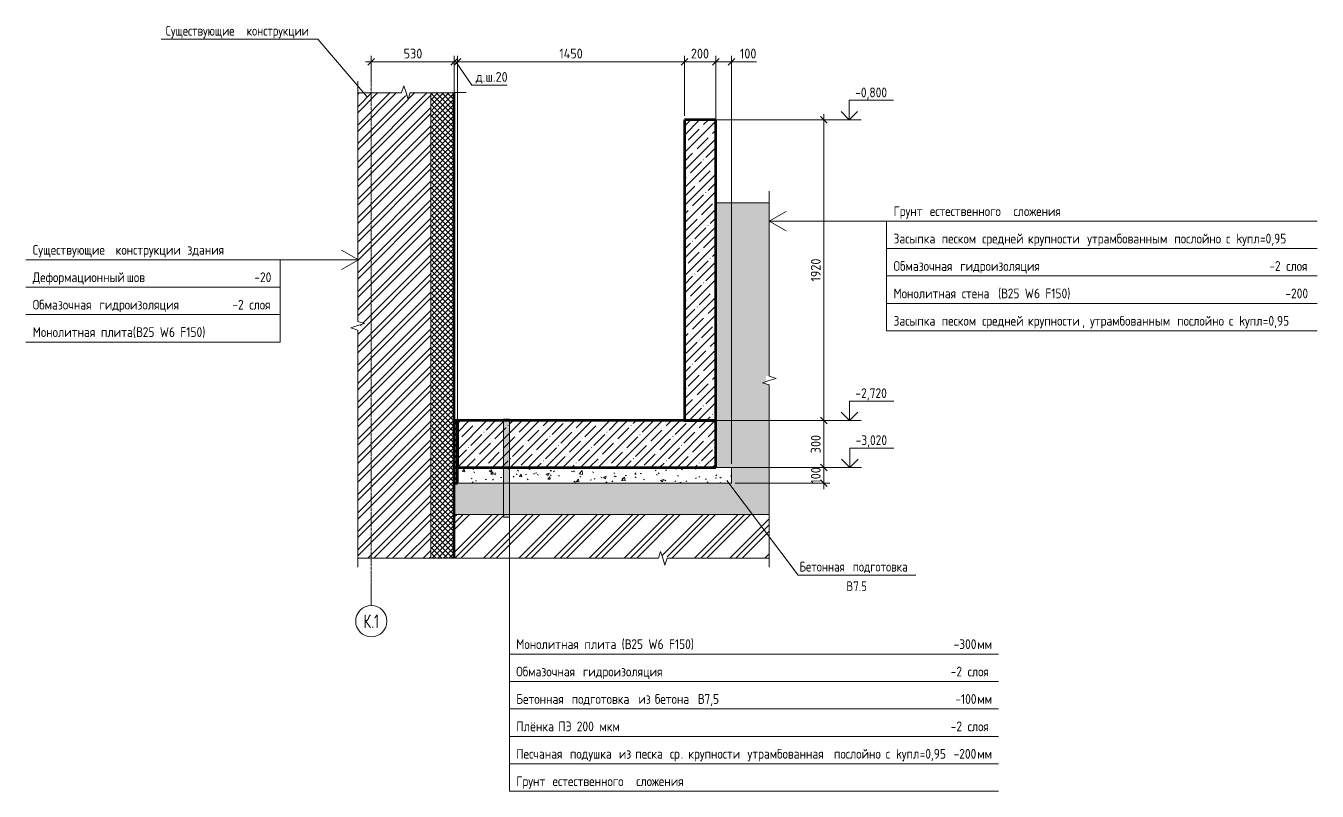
# Model space of a CAD drawing. Header units: millimetres. Extents: x 38448 to 77164, y -34879 to -200.
# Drawn here: x 68915 to 77164, y -5086 to -200 of the extents above; entities that cross this region are included whole.
import ezdxf

# ---------------------------------------------------------------- set-up
doc = ezdxf.new("R2010")
doc.units = ezdxf.units.MM
doc.linetypes.add('02 Штрихпунктирная _20 мм_', pattern=[25, 20, -2.5, 0, -2.5])
for name, color, linetype, lineweight in [('AA_Dim', 7, 'Continuous', 9), ('AA_Dim-25', 7, 'Continuous', 9), ('AA_Linii', 7, 'Continuous', 9), ('AA_Oformlenie', 7, 'Continuous', 9), ('AA_Vinoska', 7, 'Continuous', 9), ('AA_Visotnaya otmetka', 7, 'Continuous', 9), ('AF_Perekritie', 7, 'Continuous', 60), ('AF_Pokritie', 7, 'Continuous', 9), ('AF_Stena', 7, 'Continuous', 60), ('AF_Stena_Гидроизоляция', 253, 'Continuous', 20), ('AF_Stena_Опалубка', 253, 'Continuous', 20), ('KR_Fundament', 7, 'Continuous', 20), ('Оси', 7, 'Continuous', 9)]:
    doc.layers.add(name, color=color, linetype=linetype, lineweight=lineweight)
doc.styles.add('GOST Common', font='GOST_Common.ttf', dxfattribs={"width": 0.85, "height": 62.5})
doc.styles.add('ISOCPEUR', font='isocpeur.TTF', dxfattribs={"width": 0.85, "height": 62.5})
doc.styles.add('ISOCPEUR_1', font='isocpeur.TTF', dxfattribs={"width": 0.9, "height": 62.5})
doc.styles.add('ISOCPEUR_3', font='isocpeur.TTF', dxfattribs={"width": 0.7, "height": 87.5})
doc.dimstyles.new('00_Точн_3_знака__прозр_', dxfattribs={"dimscale": 304.8, "dimtxt": 62.672186, "dimasz": 0.139436, "dimexe": 0.123031, "dimexo": 0.082021, "dimgap": 0.008202, "dimtad": 1, "dimdec": 3, "dimrnd": 0.001, "dimdsep": 46, "dimtxsty": 'ISOCPEUR_1', "dimblk1": 'OBLIQUE', "dimblk2": 'OBLIQUE', "dimsah": 1, "dimcen": 0.09, "dimdle": 0.123031, "dimazin": 0, "dimtfac": 1, "dimtdec": 4, "dimtix": 1, "dimtmove": 0, "dimatfit": 3, "dimfxl": 1, "dimtvp": 1, "dimtolj": 1, "dimtzin": 0, "dimlwd": 18, "dimlwe": 18, "dimarcsym": 2})
doc.dimstyles.new('00_Точн_3_знака__прозр__1', dxfattribs={"dimscale": 304.8, "dimtxt": 62.672186, "dimasz": 0.139436, "dimexe": 0.123031, "dimexo": 0.082021, "dimgap": 0.008202, "dimtad": 1, "dimdec": 3, "dimrnd": 0.001, "dimdsep": 46, "dimtxsty": 'ISOCPEUR_1', "dimblk1": 'OBLIQUE', "dimblk2": 'OBLIQUE', "dimsah": 1, "dimcen": 0.09, "dimdle": 0.123031, "dimazin": 0, "dimtfac": 1, "dimtdec": 4, "dimtix": 1, "dimtmove": 1, "dimatfit": 3, "dimfxl": 1, "dimtvp": 1, "dimtolj": 1, "dimtzin": 0, "dimlwd": 18, "dimlwe": 18, "dimarcsym": 2})
pattern_1 = [(45, (72584.966, -1995), (-56.1266, 56.1266), []), (45, (72641.09, -1995), (-56.1266, 56.1266), [99.219, -19.844, 0.8382, -19.006])]
pattern_2 = [(45, (72584.966, -1995), (-17.67767, 17.67767), []), (135, (72584.966, -1995), (-17.67767, -17.67767), [])]

# ---------------------------------------------------------------- blocks, each defined once
blk = doc.blocks.new('011_ЛинияОбрыва _ЭлУзла_Линия_ - Тип 1-3815170-Разрез 2 Опл')
at = {"layer": 'AA_Oformlenie'}
for p, q in [((30978.2, -3598.8), (32899.2, -3598.8)), ((32954.9, -3598.8), (33606.7, -3598.8))]:
    blk.add_line(p, q, dxfattribs=at)
blk = doc.blocks.new('011_ЛинияОбрыва _ЭлУзла_Линия_ - Тип 1-3815128-Разрез 2 Опл')
at = {"layer": 'AA_Oformlenie'}
for p, q in [((31258.4, -626.3), (30978.2, -626.3)), ((31595, -626.3), (31314.1, -626.3))]:
    blk.add_line(p, q, dxfattribs=at)
blk = doc.blocks.new('011_ЛинияОбрыва _ЭлУзла_Линия_ - Тип 1-3803591-Разрез 2 Опл')
at = {"layer": 'AA_Oformlenie'}
for p, q in [((30978.2, -627.5), (30978.2, -2086.2)), ((30978.2, -2141.9), (30978.2, -3600))]:
    blk.add_line(p, q, dxfattribs=at)
blk = doc.blocks.new('011_ЛинияОбрыва _ЭлУзла_Линия_ - Тип 1-3814871-Разрез 2 Опл')
at = {"layer": 'AA_Oformlenie'}
for p, q in [((33606.7, -2436.2), (33606.7, -1330)), ((33606.7, -3598.8), (33606.7, -2491.9))]:
    blk.add_line(p, q, dxfattribs=at)
blk = doc.blocks.new('010_Текст с выноской - Текст 2 строки-3803197-Разрез 2 Опл')
at = {"layer": 'AA_Vinoska'}
blk.add_line((34542.4, -3705.9), (33792.4, -3705.9), dxfattribs=at)
blk = doc.blocks.new('DIMBLOCK43-Разрез 2 Опл')
at = {"layer": 'AA_Dim-25', "lineweight": 18}
for p, q in [((73322, -2695), (73322, -392)), ((73422, -2995), (73422, -392)), ((73459.5, -429.5), (73322, -429.5)), ((73322, -429.5), (73322, -2695)), ((73451.5, -429.5), (73372, -429.5)), ((73422, -429.5), (73422, -2995)), ((73581.7, -429.5), (73451.5, -429.5))]:
    blk.add_line(p, q, dxfattribs=at)
at = {"layer": 'AA_Dim-25', "lineweight": 30}
for p, q in [((73322, -429.5), (73343.2, -408.2)), ((73422, -429.5), (73443.2, -408.2)), ((73322, -429.5), (73300.7, -450.7)), ((73422, -429.5), (73400.7, -450.7))]:
    blk.add_line(p, q, dxfattribs=at)
at = {"layer": 'AA_Dim-25', "color": 0, "lineweight": 18, "insert": (73476.5, -345.5), "char_height": 62.5, "width": 126.29, "attachment_point": 1, "line_spacing_factor": 1.135194, "style": 'ISOCPEUR_1'}
blk.add_mtext('100', dxfattribs=at)
blk = doc.blocks.new('_Oblique')
at = {"color": 0, "linetype": 'ByBlock', "lineweight": -2}
blk.add_line((-0.5, -0.5), (0.5, 0.5), dxfattribs=at)
blk = doc.blocks.new('DIMBLOCK44-Разрез 2 Опл')
at = {"layer": 'AA_Dim-25', "lineweight": 18}
for p, q in [((73122, -775), (73122, -392)), ((73322, -2695), (73322, -392)), ((73322, -429.5), (73122, -429.5)), ((73122, -429.5), (73122, -775)), ((73322, -429.5), (73322, -2695))]:
    blk.add_line(p, q, dxfattribs=at)
at = {"layer": 'AA_Dim-25', "lineweight": 30}
for p, q in [((73122, -429.5), (73143.2, -408.2)), ((73322, -429.5), (73343.2, -408.2)), ((73122, -429.5), (73100.7, -450.7)), ((73322, -429.5), (73300.7, -450.7))]:
    blk.add_line(p, q, dxfattribs=at)
at = {"layer": 'AA_Dim-25', "color": 0, "lineweight": 18, "insert": (73163.4, -345.5), "char_height": 62.5, "width": 140.48, "attachment_point": 1, "line_spacing_factor": 1.135194, "style": 'ISOCPEUR_1'}
blk.add_mtext('200', dxfattribs=at)
blk = doc.blocks.new('DIMBLOCK45-Разрез 2 Опл')
at = {"layer": 'AA_Dim-25', "lineweight": 18}
for p, q in [((71672, -2995), (71672, -392)), ((73122, -775), (73122, -392)), ((73122, -429.5), (71672, -429.5)), ((71672, -429.5), (71672, -2995)), ((73122, -429.5), (73122, -775))]:
    blk.add_line(p, q, dxfattribs=at)
at = {"layer": 'AA_Dim-25', "lineweight": 30}
for p, q in [((71672, -429.5), (71693.2, -408.2)), ((73122, -429.5), (73143.2, -408.2)), ((71672, -429.5), (71650.7, -450.7)), ((73122, -429.5), (73100.7, -450.7))]:
    blk.add_line(p, q, dxfattribs=at)
at = {"layer": 'AA_Dim-25', "color": 0, "lineweight": 18, "insert": (72322.5, -345.5), "char_height": 62.5, "width": 178.793, "attachment_point": 1, "line_spacing_factor": 1.135194, "style": 'ISOCPEUR_1'}
blk.add_mtext('1450', dxfattribs=at)
blk = doc.blocks.new('DIMBLOCK46-Разрез 2 Опл')
at = {"layer": 'AA_Dim-25', "lineweight": 18}
for p, q in [((71652, -3423), (71652, -392)), ((71672, -2995), (71672, -392)), ((71672, -429.5), (71652, -429.5)), ((71652, -429.5), (71652, -3423)), ((71763.9, -578.5), (71662, -429.5)), ((71672, -429.5), (71672, -2995)), ((71988.7, -578.5), (71763.9, -578.5))]:
    blk.add_line(p, q, dxfattribs=at)
at = {"layer": 'AA_Dim-25', "lineweight": 30}
for p, q in [((71652, -429.5), (71673.2, -408.2)), ((71672, -429.5), (71693.2, -408.2)), ((71652, -429.5), (71630.7, -450.7)), ((71672, -429.5), (71650.7, -450.7))]:
    blk.add_line(p, q, dxfattribs=at)
at = {"layer": 'AA_Dim-25', "color": 0, "lineweight": 18, "insert": (71788.9, -494.6), "char_height": 62.5, "width": 239.81, "attachment_point": 1, "line_spacing_factor": 1.135194, "style": 'ISOCPEUR_1'}
blk.add_mtext('д.ш.20', dxfattribs=at)
blk = doc.blocks.new('DIMBLOCK47-Разрез 2 Опл')
at = {"layer": 'AA_Dim-25', "lineweight": 18}
for p, q in [((71122, -434.5), (71122, -392)), ((71652, -3423), (71652, -392)), ((71652, -429.5), (71084.5, -429.5)), ((71122, -429.5), (71122, -434.5)), ((71652, -429.5), (71652, -3423))]:
    blk.add_line(p, q, dxfattribs=at)
at = {"layer": 'AA_Dim-25', "lineweight": 30}
for p, q in [((71122, -429.5), (71143.2, -408.2)), ((71652, -429.5), (71673.2, -408.2)), ((71122, -429.5), (71100.7, -450.7)), ((71652, -429.5), (71630.7, -450.7))]:
    blk.add_line(p, q, dxfattribs=at)
at = {"layer": 'AA_Dim-25', "color": 0, "lineweight": 18, "insert": (71328.4, -345.5), "char_height": 62.5, "width": 140.48, "attachment_point": 1, "line_spacing_factor": 1.135194, "style": 'ISOCPEUR_1'}
blk.add_mtext('530', dxfattribs=at)
blk = doc.blocks.new('Высотные отметки - Стрелка вверх-400292-Разрез 2 Опл')
at = {"layer": 'AA_Vinoska'}
for p, q in [((34121.1, -3020), (34068.1, -2967)), ((34121.1, -2895), (34403.6, -2895)), ((34121.1, -3020), (34121.1, -2895)), ((34121.1, -3020), (34174.1, -2967)), ((34046.1, -3020), (34196.1, -3020))]:
    blk.add_line(p, q, dxfattribs=at)
blk = doc.blocks.new('010_Текст с выноской - Текст 2 строки-3803593-Разрез 2 Опл')
at = {"layer": 'AA_Vinoska'}
blk.add_line((30723.1, -284.4), (29723.1, -284.4), dxfattribs=at)
blk = doc.blocks.new('Ось сетки - d_4мм-2765513-Разрез 2 Опл')
at = {"layer": 'Оси'}
for start, end in [(0, 180), (0, 180), (180, 0), (180, 0)]:
    blk.add_arc((31065, -4000.6), 100, start, end, dxfattribs=at)
blk = doc.blocks.new('DIMBLOCK48-Разрез 2 Опл')
at = {"layer": 'AA_Dim-25', "lineweight": 18}
for p, q in [((73347, -800), (74050.9, -800)), ((74013.4, -800), (73347, -800)), ((74013.4, -762.5), (74013.4, -2720)), ((73347, -2720), (74050.9, -2720)), ((74013.4, -2720), (73347, -2720))]:
    blk.add_line(p, q, dxfattribs=at)
at = {"layer": 'AA_Dim-25', "lineweight": 30}
for p, q in [((74013.4, -800), (73992.1, -778.8)), ((74013.4, -800), (74034.6, -821.3)), ((74013.4, -2720), (73992.1, -2698.8)), ((74013.4, -2720), (74034.6, -2741.2))]:
    blk.add_line(p, q, dxfattribs=at)
at = {"layer": 'AA_Dim-25', "color": 0, "lineweight": 18, "insert": (73929.4, -1832.1), "char_height": 62.5, "width": 173.117, "attachment_point": 1, "rotation": 90, "line_spacing_factor": 1.135194, "style": 'ISOCPEUR_1'}
blk.add_mtext('1920', dxfattribs=at)
blk = doc.blocks.new('DIMBLOCK49-Разрез 2 Опл')
at = {"layer": 'AA_Dim-25', "lineweight": 18}
for p, q in [((73347, -2720), (74050.9, -2720)), ((74013.4, -2720), (73347, -2720)), ((74013.4, -2720), (74013.4, -3020)), ((73447, -3020), (74050.9, -3020)), ((74013.4, -3020), (73447, -3020))]:
    blk.add_line(p, q, dxfattribs=at)
at = {"layer": 'AA_Dim-25', "lineweight": 30}
for p, q in [((74013.4, -2720), (73992.1, -2698.8)), ((74013.4, -2720), (74034.6, -2741.2)), ((74013.4, -3020), (73992.1, -2998.8)), ((74013.4, -3020), (74034.6, -3041.2))]:
    blk.add_line(p, q, dxfattribs=at)
at = {"layer": 'AA_Dim-25', "color": 0, "lineweight": 18, "insert": (73929.4, -2928.5), "char_height": 62.5, "width": 140.48, "attachment_point": 1, "rotation": 90, "line_spacing_factor": 1.135194, "style": 'ISOCPEUR_1'}
blk.add_mtext('300', dxfattribs=at)
blk = doc.blocks.new('DIMBLOCK50-Разрез 2 Опл')
at = {"layer": 'AA_Dim-25', "lineweight": 18}
for p, q in [((73447, -3020), (74050.9, -3020)), ((74013.4, -3020), (73447, -3020)), ((74013.4, -3020), (74013.4, -3157.5)), ((73447, -3120), (74050.9, -3120)), ((74013.4, -3120), (73447, -3120))]:
    blk.add_line(p, q, dxfattribs=at)
at = {"layer": 'AA_Dim-25', "lineweight": 30}
for p, q in [((74013.4, -3020), (73992.1, -2998.8)), ((74013.4, -3020), (74034.6, -3041.2)), ((74013.4, -3120), (73992.1, -3098.8)), ((74013.4, -3120), (74034.6, -3141.2))]:
    blk.add_line(p, q, dxfattribs=at)
at = {"layer": 'AA_Dim-25', "color": 0, "lineweight": 18, "insert": (73929.4, -3122.6), "char_height": 62.5, "width": 126.29, "attachment_point": 1, "rotation": 90, "line_spacing_factor": 1.135194, "style": 'ISOCPEUR_1'}
blk.add_mtext('100', dxfattribs=at)
blk = doc.blocks.new('010_Флажок - Низ Фунд плита-3814445-Разрез 2 Опл')
at = {"layer": 'AA_Vinoska'}
blk.add_hatch(color=256, dxfattribs=at).paths.add_polyline_path([(31909.2, -3335.8), (31909.2, -2710.8), (31946.7, -2710.8), (31946.7, -3335.8)])
for p, q in [((31946.7, -2710.8), (31909.2, -2710.8)), ((31909.2, -2710.8), (31909.2, -3335.8)), ((31946.7, -2710.8), (31946.7, -4210.8)), ((31946.7, -3335.8), (31946.7, -2710.8)), ((31909.2, -3335.8), (31946.7, -3335.8)), ((31946.7, -4210.8), (31946.7, -4385.8)), ((31946.7, -4210.8), (35071.7, -4210.8)), ((31946.7, -4385.8), (35071.7, -4385.8)), ((31946.7, -4385.8), (31946.7, -4560.8)), ((31946.7, -4560.8), (31946.7, -4735.8)), ((31946.7, -4560.8), (35071.7, -4560.8)), ((31946.7, -4735.8), (31946.7, -4910.8)), ((31946.7, -4735.8), (35071.7, -4735.8)), ((31946.7, -4910.8), (31946.7, -5085.8)), ((31946.7, -4910.8), (35071.7, -4910.8)), ((31946.7, -5085.8), (35071.7, -5085.8))]:
    blk.add_line(p, q, dxfattribs=at)
blk = doc.blocks.new('010_Флажок - Бок Стена вход-3838695-Разрез 2 Опл')
at = {"layer": 'AA_Vinoska'}
for p, q in [((33606.7, -1446.5), (33715, -1384)), ((33606.7, -1446.5), (33715, -1509)), ((33606.7, -1446.5), (34356.7, -1446.5)), ((34356.7, -1446.5), (34356.7, -1621.5)), ((34356.7, -1446.5), (37106.7, -1446.5)), ((34356.7, -1621.5), (37106.7, -1621.5)), ((34356.7, -1621.5), (34356.7, -1796.5)), ((34356.7, -1796.5), (34356.7, -1971.5)), ((34356.7, -1796.5), (37106.7, -1796.5)), ((34356.7, -1971.5), (34356.7, -2146.5)), ((34356.7, -1971.5), (37106.7, -1971.5)), ((34356.7, -2146.5), (37106.7, -2146.5))]:
    blk.add_line(p, q, dxfattribs=at)
blk = doc.blocks.new('010_Флажок - Бок Стена здание-3838693-Разрез 2 Опл')
at = {"layer": 'AA_Vinoska'}
for p, q in [((30983.1, -1693.4), (30874.9, -1630.9)), ((28858.1, -1693.4), (30483.1, -1693.4)), ((30983.1, -1693.4), (30483.1, -1693.4)), ((30483.1, -1868.4), (30483.1, -1693.4)), ((30983.1, -1693.4), (30874.9, -1755.9)), ((28858.1, -1868.4), (30483.1, -1868.4)), ((30483.1, -2043.4), (30483.1, -1868.4)), ((28858.1, -2043.4), (30483.1, -2043.4)), ((30483.1, -2218.4), (30483.1, -2043.4)), ((28858.1, -2218.4), (30483.1, -2218.4))]:
    blk.add_line(p, q, dxfattribs=at)

msp = doc.modelspace()

# ---------------------------------------------------------------- hatches: boundary and pattern name
at = {"layer": 'AA_Oformlenie'}
h = msp.add_hatch(dxfattribs=at)
h.set_pattern_fill('FP_15', color=250, style=0, pattern_type=2)
h.set_pattern_definition([(0, (72584.966, -1995), (101.6, 25.4), [8.382, -67.818, 8.382, -67.818, -406.4]), (0, (72584.966, -1995), (101.6, 25.4), [-152.4, 8.382, -144.018, 8.382, -67.818, -177.8]), (0, (72584.966, -1995), (101.6, 25.4), [-381, 8.382, -42.418, 8.382, -118.618]), (120, (72623.066, -1982.3), (-72.79705, 75.2882), [8.382, -67.818, 8.382, -67.818, -406.4]), (120, (72623.066, -1982.3), (-72.79705, 75.2882), [-152.4, 8.382, -144.018, 8.382, -67.818, -177.8]), (120, (72623.066, -1982.3), (-72.79705, 75.2882), [-381, 8.382, -42.418, 8.382, -118.618]), (240, (72635.766, -1931.5), (-28.80295, -100.68818), [8.382, -67.818, 8.382, -67.818, -406.4]), (240, (72635.766, -1931.5), (-28.80295, -100.68818), [-152.4, 8.382, -144.018, 8.382, -67.818, -177.8]), (240, (72635.766, -1931.5), (-28.80295, -100.68818), [-381, 8.382, -42.418, 8.382, -118.618])])
h.paths.add_polyline_path([(71651.9517, -3320), (73663.6585, -3320), (73663.6585, -2491.8989), (73620.3572, -2478.1489), (73663.6585, -2464.3989), (73644.0321, -2464.3989), (73644.0321, -2436.2445), (73663.6585, -2436.2445), (73663.6585, -1330), (73321.9517, -1330), (73321.9517, -3020), (73421.9517, -3020), (73421.9517, -3120), (71651.9517, -3120)])
h = msp.add_hatch(dxfattribs=at)
h.set_pattern_fill('FP_16', color=250, style=0, pattern_type=2)
h.set_pattern_definition([(45, (72584.97, -1995), (-112.253, 112.253), []), (45, (72624.65, -1995), (0, 224.506), []), (45, (72545.28, -1995), (0, 224.506), [])])
h.paths.add_polyline_path([(72983.6585, -3598.7977), (72983.6585, -3579.1714), (73011.8128, -3579.1714), (73011.8128, -3598.7977), (73663.6585, -3598.7977), (73663.6585, -3320), (71651.9517, -3320), (71651.9517, -3598.7977), (72956.1585, -3598.7977), (72969.9085, -3555.4965), (72977.4263, -3579.1714)])
at = {"layer": 'AF_Perekritie', "lineweight": 9}
h = msp.add_hatch(dxfattribs=at)
h.set_pattern_fill('FP_11', color=256, style=0, pattern_type=2)
h.set_pattern_definition(pattern_1)
h.paths.add_polyline_path([(73321.9517, -3020), (73321.9517, -2720), (71671.9517, -2720), (71671.9517, -3020)])
at = {"layer": 'AF_Pokritie'}
h = msp.add_hatch(dxfattribs=at)
h.set_pattern_fill('FP_12', color=256, style=0, pattern_type=2)
h.set_pattern_definition([(50, (72584.97, -1995), (182.185, -15.939), [19.05, -209.55]), (355, (72584.97, -1995), (-35.242, 191.057), [15.24, -167.64]), (100.451, (72600.15, -1996.33), (146.943, 175.117), [16.19, -178.09]), (46.184, (72584.97, -1944.2), (271.08, -42.043), [28.575, -314.325]), (96.636, (72607.56, -1947.7), (237.403, 247.427), [24.285, -267.135]), (351.184, (72584.97, -1944.2), (237.405, 247.425), [22.86, -251.46]), (21, (72610.37, -1956.9), (151.615, -102.266), [19.05, -209.55]), (326, (72610.37, -1956.9), (61.802, 184.188), [15.24, -167.64]), (71.451, (72623, -1965.42), (213.417, 81.921), [16.19, -178.09]), (37.5, (72584.966, -1995), (3.0883, 84.555), [8.382, -157.226, 8.382, -161.798, -168.275]), (37.5, (72584.966, -1995), (3.0883, 84.555), [-335.788, 8.382, -159.893]), (7.5, (72584.97, -1995), (66.8194, 100.181), [8.382, -88.646, 8.382, -153.416, -64.135]), (7.5, (72584.97, -1995), (66.8194, 100.181), [-258.826, 8.382, -55.753]), (327.5, (72528.324, -1995), (135.5905, -5.729), [8.382, -55.118, 8.382, -189.738, -262.89]), (327.5, (72528.324, -1995), (135.5905, -5.729), [-261.62, 8.382, -254.508]), (317.5, (72502.92, -1995), (148.129, 25.427), [8.382, -74.168, 8.382, -123.19, -186.69]), (317.5, (72502.92, -1995), (148.129, 25.427), [-214.122, 8.382, -178.308])])
h.paths.add_polyline_path([(73321.9517, -3120), (73421.9517, -3120), (73421.9517, -3020), (71671.9517, -3020), (71671.9517, -3120)])
at = {"layer": 'AF_Stena', "lineweight": 9}
h = msp.add_hatch(dxfattribs=at)
h.set_pattern_fill('FP_14', color=256, style=0, pattern_type=2)
h.set_pattern_definition([(45, (72584.966, -1995), (-58.933, 58.933), []), (45, (72624.255, -1995), (-58.933, 58.933), [])])
h.paths.add_polyline_path([(71362.0141, -3598.7977), (71501.9517, -3598.7977), (71501.9517, -626.2671), (71371.0556, -626.2671), (71357.3056, -669.5683), (71343.5556, -626.2671), (71343.5556, -645.8934), (71315.4012, -645.8934), (71315.4012, -626.2671), (71035.1595, -626.2671), (71035.1595, -2086.2347), (71078.4608, -2099.9847), (71035.1595, -2113.7347), (71054.7858, -2113.7347), (71054.7858, -2141.889), (71035.1595, -2141.889), (71035.1595, -3598.7977), (71343.5556, -3598.7977)])
h = msp.add_hatch(dxfattribs=at)
h.set_pattern_fill('FP_13', color=256, style=0, pattern_type=2)
h.set_pattern_definition(pattern_2)
h.paths.add_polyline_path([(71651.9517, -3598.7977), (71651.9517, -626.2671), (71501.9517, -626.2671), (71501.9517, -3598.7977), (71543.1098, -3598.7977)])
h = msp.add_hatch(dxfattribs=at)
h.set_pattern_fill('FP_11', color=256, style=0, pattern_type=2)
h.set_pattern_definition(pattern_1)
h.paths.add_polyline_path([(73321.9517, -2720), (73321.9517, -800), (73121.9517, -800), (73121.9517, -2720)])
h = msp.add_hatch(dxfattribs=at)
h.set_pattern_fill('FP_13', color=256, style=0, pattern_type=2)
h.set_pattern_definition(pattern_2)
h.paths.add_polyline_path([(71651.9517, -3120), (71671.9517, -3120), (71671.9517, -2720), (71651.9517, -2720)])

# ---------------------------------------------------------------- linework, layer by layer
at = {"layer": 'AA_Linii'}
for p, q in [((73663.6585, -1330), (73321.9517, -1330)), ((73321.9517, -1330), (73321.9517, -3020)), ((73321.9517, -3020), (73421.9517, -3020)), ((73421.9517, -3020), (73421.9517, -3120)), ((73421.9517, -3120), (71651.9517, -3120)), ((71651.9517, -3120), (71651.9517, -3320)), ((71651.9517, -3320), (73663.6585, -3320)), ((73663.6585, -3320), (71651.9517, -3320)), ((71651.9517, -3320), (71651.9517, -3598.7977)), ((71651.9517, -3598.7977), (72956.1585, -3598.7977)), ((73011.8128, -3598.7977), (73663.6585, -3598.7977))]:
    msp.add_line(p, q, dxfattribs=at)
at = {"layer": 'AA_Vinoska'}
for p, q in [((71092.6567, -650.6964), (70780.0019, -284.4042)), ((71035.1595, -627.4693), (71035.1595, -552.4693)), ((71315.4012, -626.2671), (71329.4784, -582.942)), ((71329.4784, -582.942), (71343.5556, -626.2671)), ((71357.3056, -669.5683), (71343.5556, -626.2671)), ((71371.0556, -626.2671), (71357.3056, -669.5683)), ((71651.9517, -626.2671), (71726.9517, -626.2671)), ((73663.6585, -1330), (73663.6585, -1255)), ((70991.8344, -2127.8118), (71035.1595, -2113.7347)), ((71035.1595, -2141.889), (70991.8344, -2127.8118)), ((71035.1595, -2086.2347), (71078.4608, -2099.9847)), ((71078.4608, -2099.9847), (71035.1595, -2113.7347)), ((73620.3572, -2478.1489), (73663.6585, -2464.3989)), ((73663.6585, -2436.2445), (73706.9836, -2450.3217)), ((73706.9836, -2450.3217), (73663.6585, -2464.3989)), ((73663.6585, -2491.8989), (73620.3572, -2478.1489)), ((73393.1433, -3102.1561), (73849.3043, -3705.8654)), ((71035.1595, -3600), (71035.1595, -3656.0335)), ((72956.1585, -3598.7977), (72969.9085, -3555.4965)), ((72969.9085, -3555.4965), (72983.6585, -3598.7977)), ((72997.7357, -3642.1228), (72983.6585, -3598.7977)), ((73011.8128, -3598.7977), (72997.7357, -3642.1228)), ((73663.6585, -3598.7977), (73663.6585, -3656.0335))]:
    msp.add_line(p, q, dxfattribs=at)
at = {"layer": 'AA_Visotnaya otmetka'}
for p, q in [((73224.2036, -800), (73905.6395, -800)), ((73905.6395, -800), (74175.1627, -800)), ((72880.5853, -2720), (73867.8522, -2720)), ((73867.8522, -2720), (74176.7537, -2720)), ((73321.9517, -3020), (73553.7378, -3020)), ((73553.7378, -3020), (74178.0369, -3020))]:
    msp.add_line(p, q, dxfattribs=at)
at = {"layer": 'AF_Pokritie', "lineweight": 20}
for p, q in [((73421.9517, -3020), (71671.9517, -3020)), ((71671.9517, -3020), (71671.9517, -3120)), ((73421.9517, -3120), (73421.9517, -3020)), ((71671.9517, -3120), (73421.9517, -3120))]:
    msp.add_line(p, q, dxfattribs=at)
at = {"layer": 'AF_Stena_Гидроизоляция', "lineweight": 60}
for p, q in [((71651.9517, -2720), (71651.9517, -3120)), ((71671.9517, -2720), (71651.9517, -2720)), ((71671.9517, -3120), (71671.9517, -2720)), ((71651.9517, -3120), (71671.9517, -3120))]:
    msp.add_line(p, q, dxfattribs=at)
at = {"layer": 'AF_Stena_Опалубка'}
msp.add_line((71501.9517, -3598.7977), (71501.9517, -626.2671), dxfattribs=at)
at = {"layer": 'AF_Stena_Опалубка', "lineweight": 60}
for p, q in [((71651.9517, -3598.7977), (71651.9517, -626.2671)), ((73121.9517, -800), (73121.9517, -2720)), ((73321.9517, -800), (73121.9517, -800)), ((73321.9517, -2720), (73321.9517, -800)), ((73121.9517, -2720), (73321.9517, -2720))]:
    msp.add_line(p, q, dxfattribs=at)
at = {"layer": 'KR_Fundament', "lineweight": 60}
for p, q in [((73321.9517, -2720), (71671.9517, -2720)), ((71671.9517, -2720), (71671.9517, -3020)), ((73321.9517, -3020), (73321.9517, -2720)), ((71671.9517, -3020), (73321.9517, -3020))]:
    msp.add_line(p, q, dxfattribs=at)
at = {"layer": 'Оси'}
for p, q in [((71121.9517, -556.3218), (71121.9517, -431.3218)), ((71121.9517, -3900.5525), (71121.9517, -3775.5525))]:
    msp.add_line(p, q, dxfattribs=at)
at = {"layer": 'Оси', "linetype": '02 Штрихпунктирная _20 мм_'}
msp.add_line((71121.9517, -3775.5525), (71121.9517, -556.3218), dxfattribs=at)

# ---------------------------------------------------------------- block references
at = {"layer": 'AA_Oformlenie'}
for name in ['011_ЛинияОбрыва _ЭлУзла_Линия_ - Тип 1-3815128-Разрез 2 Опл', '011_ЛинияОбрыва _ЭлУзла_Линия_ - Тип 1-3803591-Разрез 2 Опл', '011_ЛинияОбрыва _ЭлУзла_Линия_ - Тип 1-3814871-Разрез 2 Опл', '011_ЛинияОбрыва _ЭлУзла_Линия_ - Тип 1-3815170-Разрез 2 Опл']:
    msp.add_blockref(name, (40056.9517, 0), dxfattribs=at)
at = {"layer": 'AA_Vinoska'}
for name in ['010_Текст с выноской - Текст 2 строки-3803593-Разрез 2 Опл', '010_Флажок - Бок Стена вход-3838695-Разрез 2 Опл', '010_Флажок - Бок Стена здание-3838693-Разрез 2 Опл', 'Высотные отметки - Стрелка вверх-400292-Разрез 2 Опл', '010_Текст с выноской - Текст 2 строки-3803197-Разрез 2 Опл']:
    msp.add_blockref(name, (40056.9517, 0), dxfattribs=at)
at = {"layer": 'AA_Visotnaya otmetka'}
for p in [(40054.0775, 2220), (40055.6685, 300)]:
    msp.add_blockref('Высотные отметки - Стрелка вверх-400292-Разрез 2 Опл', p, dxfattribs=at)
at = {"layer": 'Оси'}
msp.add_blockref('Ось сетки - d_4мм-2765513-Разрез 2 Опл', (40056.9517, 0), dxfattribs=at)

# ---------------------------------------------------------------- texts
at = {"layer": 'AA_Vinoska', "char_height": 62.5, "attachment_point": 1, "style": 'GOST Common'}
for s, insert, width in [('Существующие', (69808.1385, -199.8466), 604.773008), ('\\fGOST Common|b0|i0|c204|p34|;\\W.85; ', (70307.1262, -199.8466), 22.146617), ('конструкции', (70325.399, -199.8466), 516.186539), ('Бетонная', (73857.0972, -3621.3078), 390.12118), ('\\fGOST Common|b0|i0|c204|p34|;\\W.85; ', (74178.9794, -3621.3078), 22.146617), ('подготовка', (74197.2521, -3621.3078), 477.004062), ('\\fGOST Common|b0|i0|c204|p34|;\\W.85;В', (74156.5097, -3746.3078), 52.811164), ('7.5', (74200.0833, -3746.3078), 110.733086)]:
    msp.add_mtext(s, dxfattribs=dict(at, insert=insert, width=width))
at = {"layer": 'Оси', "char_height": 87.5, "width": 60.326984, "attachment_point": 1, "style": 'ISOCPEUR_3'}
for s, insert in [('\\fISOCPEUR|b0|i0|c204|p34|;\\W.7;К', (71072.1315, -3957.4374)), ('.1', (71121.9063, -3957.4374))]:
    msp.add_mtext(s, dxfattribs=dict(at, insert=insert))

# ---------------------------------------------------------------- dimensions: what is measured, and where the dimension line sits
at = {"layer": 'AA_Dim', "lineweight": 18}
for base, p1, p2, override, picture, middle in [((71121.9517, -429.4597), (71651.9517, -3448.008), (71121.9517, -459.5117), {"dimpost": '<>', "dimfxl": 3035.129354}, 'DIMBLOCK47-Разрез 2 Опл', (71386.9517, -395.7097)), ((73121.9517, -429.4597), (73321.9517, -2720), (73121.9517, -800), {"dimpost": '<>', "dimfxl": 1930.388562}, 'DIMBLOCK44-Разрез 2 Опл', (73221.9517, -395.7097))]:
    dim = msp.add_linear_dim(base=base, p1=p1, p2=p2, dimstyle='00_Точн_3_знака__прозр_', override=override, dxfattribs=at)
    dim.commit()
    dim.dimension.update_dxf_attribs({"geometry": picture, "text_midpoint": middle})
for base, p1, p2, override, picture, middle in [((71651.9517, -429.4597), (71671.9517, -3020), (71651.9517, -3448.008), {"dimpost": 'д.ш.<>', "dimfxl": 428.475026}, 'DIMBLOCK46-Разрез 2 Опл', (71908.8009, -536.2736)), ((73321.9517, -429.4597), (73421.9517, -3020), (73321.9517, -2720), {"dimpost": '<>', "dimfxl": 316.227766}, 'DIMBLOCK43-Разрез 2 Опл', (73539.6316, -387.2064))]:
    dim = msp.add_linear_dim(base=base, p1=p1, p2=p2, dimstyle='00_Точн_3_знака__прозр__1', override=override, dxfattribs=at)
    dim.commit()
    dim.dimension.update_dxf_attribs({"geometry": picture, "text_midpoint": middle, "dimtype": 160})
for base, p1, p2, angle, override, picture, middle in [((71671.9517, -429.4597), (73121.9517, -800), (71671.9517, -3020), 0, {"dimpost": '<>', "dimfxl": 2651.584432}, 'DIMBLOCK45-Разрез 2 Опл', (72396.9517, -395.7097)), ((74013.3669, -2720), (73321.9517, -800), (73321.9517, -2720), 90, {"dimpost": '<>', "dimfxl": 1920}, 'DIMBLOCK48-Разрез 2 Опл', (73979.6169, -1760)), ((74013.3669, -3020), (73321.9517, -2720), (73421.9517, -3020), 90, {"dimpost": '<>', "dimfxl": 316.227766}, 'DIMBLOCK49-Разрез 2 Опл', (73979.6169, -2870)), ((74013.3669, -3120), (73421.9517, -3020), (73421.9517, -3120), 90, {"dimpost": '<>', "dimfxl": 100}, 'DIMBLOCK50-Разрез 2 Опл', (73979.6169, -3070))]:
    dim = msp.add_linear_dim(base=base, p1=p1, p2=p2, angle=angle, dimstyle='00_Точн_3_знака__прозр_', override=override, dxfattribs=at)
    dim.commit()
    dim.dimension.update_dxf_attribs({"geometry": picture, "text_midpoint": middle})

# ---------------------------------------------------------------- next in the draw order: texts
at = {"layer": 'AA_Vinoska', "char_height": 62.5, "attachment_point": 1, "style": 'ISOCPEUR', "bg_fill": 3, "box_fill_scale": 1.25, "bg_fill_color": 256, "bg_fill_true_color": 13158600, "bg_fill_transparency": 0}
for s, insert, width in [('Грунт', (74457.6013, -1351.7052), 241.909203), ('Засыпка', (74457.6013, -1526.7052), 333.902844), ('Существующие', (68959.0027, -1598.6159), 603.069422), ('Обмазочная', (74457.6013, -1701.7052), 477.004062), ('-2 ', (76857.7599, -1701.7052), 131.176117), ('Деформационный', (68959.0027, -1773.6159), 688.248719), ('-20', (70374.6238, -1773.6159), 137.990461), ('Монолитная', (74457.6013, -1876.7052), 488.929164), ('-200', (76960.3974, -1876.7052), 183.987281), ('Обмазочная', (68959.0027, -1948.6159), 477.004062), ('-2 ', (70234.1613, -1948.6159), 131.176117), ('Засыпка', (74457.6013, -2051.7052), 333.902844), ('Монолитная', (68959.0027, -2123.6159), 488.929164)]:
    msp.add_mtext(s, dxfattribs=dict(at, insert=insert, width=width))
at = {"layer": 'AA_Visotnaya otmetka', "char_height": 62.5, "width": 239.899334, "attachment_point": 1, "line_spacing_factor": 1.135194, "style": 'ISOCPEUR', "bg_fill": 3, "box_fill_scale": 1.25, "bg_fill_color": 256, "bg_fill_true_color": 13158600, "bg_fill_transparency": 0}
for s, insert in [('-0,800', (74212.7047, -593.5801)), ('-2,720', (74214.2957, -2513.5801)), ('-3,020', (74215.5788, -2813.5801))]:
    msp.add_mtext(s, dxfattribs=dict(at, insert=insert))

# ---------------------------------------------------------------- next in the draw order: block references
at = {"layer": 'AA_Vinoska'}
msp.add_blockref('010_Флажок - Низ Фунд плита-3814445-Разрез 2 Опл', (40056.9517, 0), dxfattribs=at)

# ---------------------------------------------------------------- next in the draw order: texts
at = {"layer": 'AA_Vinoska', "char_height": 62.5, "attachment_point": 1, "style": 'ISOCPEUR', "bg_fill": 3, "box_fill_scale": 1.25, "bg_fill_color": 256, "bg_fill_true_color": 13158600, "bg_fill_transparency": 0}
for s, insert, width in [('\\fISOCPEUR|b0|i0|c204|p34|;\\W.85; ', (74657.1964, -1351.7052), 39.182477), ('\\fISOCPEUR|b0|i0|c204|p34|;\\W.85; ', (74733.0987, -1526.7052), 39.182477), ('\\fISOCPEUR|b0|i0|c204|p34|;\\W.85; ', (69456.5847, -1598.6159), 39.182477), ('\\fISOCPEUR|b0|i0|c204|p34|;\\W.85; ', (74851.169, -1701.7052), 39.182477), ('слоя', (76965.991, -1701.7052), 177.172937), ('\\fISOCPEUR|b0|i0|c204|p34|;\\W.85; ', (69526.8647, -1773.6159), 39.182477), ('\\fISOCPEUR|b0|i0|c204|p34|;\\W.85; ', (74861.0082, -1876.7052), 39.182477), ('\\fISOCPEUR|b0|i0|c204|p34|;\\W.85; ', (69352.5704, -1948.6159), 39.182477), ('слоя', (70342.3924, -1948.6159), 177.172937), ('\\fISOCPEUR|b0|i0|c204|p34|;\\W.85; ', (74733.0987, -2051.7052), 39.182477), ('\\fISOCPEUR|b0|i0|c204|p34|;\\W.85; ', (69362.4096, -2123.6159), 39.182477)]:
    msp.add_mtext(s, dxfattribs=dict(at, insert=insert, width=width))

# ---------------------------------------------------------------- next in the draw order: texts
for s, insert, width in [('естественного', (74689.5251, -1351.7052), 608.18018), ('песком', (74765.4275, -1526.7052), 274.277336), ('конструкции', (69488.9135, -1598.6159), 516.186539), ('гидроизоляция', (74883.4978, -1701.7052), 599.66225), ('шов', (69559.1935, -1773.6159), 149.915562), ('стена', (74893.337, -1876.7052), 240.205617), ('гидроизоляция', (69384.8992, -1948.6159), 599.66225), ('песком', (74765.4275, -2051.7052), 274.277336), ('плита', (69394.7384, -2123.6159), 247.019961), ('Монолитная', (72047.6013, -4116.0155), 488.929164), ('-300', (74841.0349, -4116.0155), 183.987281), ('Обмазочная', (72047.6013, -4291.0155), 477.004062), ('-2 ', (74822.7599, -4291.0155), 131.176117), ('Бетонная', (72047.6013, -4466.0155), 390.12118), ('-100', (74852.2974, -4466.0155), 170.358594), ('Плёнка', (72047.6013, -4641.0155), 286.202437), ('-2 ', (74822.7599, -4641.0155), 131.176117), ('Песчаная', (72047.6013, -4816.0155), 376.492492), ('Грунт', (72047.6013, -4991.0155), 241.909203)]:
    msp.add_mtext(s, dxfattribs=dict(at, insert=insert, width=width))

# ---------------------------------------------------------------- next in the draw order: texts
for s, insert, width in [('\\fISOCPEUR|b0|i0|c204|p34|;\\W.85; ', (75191.324, -1351.7052), 39.182477), ('\\fISOCPEUR|b0|i0|c204|p34|;\\W.85; ', (74991.7289, -1526.7052), 39.182477), ('\\fISOCPEUR|b0|i0|c204|p34|;\\W.85; ', (69914.81, -1598.6159), 39.182477), (' (', (75091.5264, -1876.7052), 64.736266), ('\\fISOCPEUR|b0|i0|c204|p34|;\\W.85; ', (74991.7289, -2051.7052), 39.182477), ('\\fISOCPEUR|b0|i0|c204|p34|;\\W.85;(', (69598.5502, -2123.6159), 25.553789), ('\\fISOCPEUR|b0|i0|c204|p34|;\\W.85; ', (72451.0082, -4116.0155), 39.182477), ('мм', (74992.8396, -4116.0155), 102.215156), ('\\fISOCPEUR|b0|i0|c204|p34|;\\W.85; ', (72441.169, -4291.0155), 39.182477), ('слоя', (74930.991, -4291.0155), 177.172937), ('\\fISOCPEUR|b0|i0|c204|p34|;\\W.85; ', (72369.4835, -4466.0155), 39.182477), ('мм', (74992.8573, -4466.0155), 102.215156), ('\\fISOCPEUR|b0|i0|c204|p34|;\\W.85; ', (72283.7419, -4641.0155), 39.182477), ('слоя', (74930.991, -4641.0155), 177.172937), ('\\fISOCPEUR|b0|i0|c204|p34|;\\W.85; ', (72358.2387, -4816.0155), 39.182477), ('\\fISOCPEUR|b0|i0|c204|p34|;\\W.85; ', (72247.1964, -4991.0155), 39.182477)]:
    msp.add_mtext(s, dxfattribs=dict(at, insert=insert, width=width))

# ---------------------------------------------------------------- next in the draw order: texts
for s, insert, width in [('сложения', (75223.6527, -1351.7052), 373.08532), ('средней', (75024.0577, -1526.7052), 315.163398), ('здания', (69947.1388, -1598.6159), 277.684508), ('\\fISOCPEUR|b0|i0|c204|p34|;\\W.85;В', (75144.9392, -1876.7052), 51.107578), ('средней', (75024.0577, -2051.7052), 315.163398), ('\\fISOCPEUR|b0|i0|c204|p34|;\\W.85;В', (69619.6342, -2123.6159), 51.107578), ('плита', (72483.337, -4116.0155), 247.019961), ('гидроизоляция', (72473.4978, -4291.0155), 599.66225), ('подготовка', (72401.8122, -4466.0155), 477.004062), ('ПЭ', (72316.0707, -4641.0155), 102.215156), ('подушка', (72390.5675, -4816.0155), 339.013602), ('естественного', (72279.5251, -4991.0155), 608.18018)]:
    msp.add_mtext(s, dxfattribs=dict(at, insert=insert, width=width))

# ---------------------------------------------------------------- next in the draw order: texts
for s, insert, width in [('\\fISOCPEUR|b0|i0|c204|p34|;\\W.85; ', (75284.0935, -1526.7052), 39.182477), ('25 W6 F150)', (75187.1072, -1876.7052), 483.818406), ('\\fISOCPEUR|b0|i0|c204|p34|;\\W.85; ', (75284.0935, -2051.7052), 39.182477), ('25 W6 F150)', (69661.8022, -2123.6159), 483.818406), (' (', (72687.1488, -4116.0155), 64.736266), ('\\fISOCPEUR|b0|i0|c204|p34|;\\W.85; ', (72795.38, -4466.0155), 39.182477), (' 200 ', (72400.4066, -4641.0155), 216.355414), ('\\fISOCPEUR|b0|i0|c204|p34|;\\W.85; ', (72670.2816, -4816.0155), 39.182477), ('\\fISOCPEUR|b0|i0|c204|p34|;\\W.85; ', (72781.324, -4991.0155), 39.182477)]:
    msp.add_mtext(s, dxfattribs=dict(at, insert=insert, width=width))

# ---------------------------------------------------------------- next in the draw order: texts
for s, insert, width in [('крупности', (75316.4223, -1526.7052), 419.082141), ('крупности', (75316.4223, -2051.7052), 419.082141), ('\\fISOCPEUR|b0|i0|c204|p34|;\\W.85;В', (72740.5616, -4116.0155), 51.107578), ('из', (72827.7087, -4466.0155), 88.586469), ('мкм', (72578.9177, -4641.0155), 148.211977), ('из', (72702.6104, -4816.0155), 88.586469), ('сложения', (72813.6527, -4991.0155), 373.08532)]:
    msp.add_mtext(s, dxfattribs=dict(at, insert=insert, width=width))

# ---------------------------------------------------------------- next in the draw order: texts
for s, insert, width in [('\\fISOCPEUR|b0|i0|c204|p34|;\\W.85; ', (75662.1996, -1526.7052), 39.182477), (', ', (75662.1996, -2051.7052), 61.329094), ('25 W6 F150)', (72782.7296, -4116.0155), 483.818406), ('\\fISOCPEUR|b0|i0|c204|p34|;\\W.85; ', (72900.7999, -4466.0155), 39.182477), ('\\fISOCPEUR|b0|i0|c204|p34|;\\W.85; ', (72775.7016, -4816.0155), 39.182477)]:
    msp.add_mtext(s, dxfattribs=dict(at, insert=insert, width=width))

# ---------------------------------------------------------------- next in the draw order: texts
for s, insert, width in [('утрамбованным', (75694.5284, -1526.7052), 635.437555), ('утрамбованным', (75712.8012, -2051.7052), 635.437555), ('бетона', (72933.1287, -4466.0155), 293.016781), ('песка', (72808.0303, -4816.0155), 228.280516)]:
    msp.add_mtext(s, dxfattribs=dict(at, insert=insert, width=width))

# ---------------------------------------------------------------- next in the draw order: texts
at = {"layer": 'AA_Vinoska', "char_height": 62.5, "width": 39.182477, "attachment_point": 1, "style": 'ISOCPEUR', "bg_fill": 3, "box_fill_scale": 1.25, "bg_fill_color": 256, "bg_fill_true_color": 13158600, "bg_fill_transparency": 0}
for insert in [(76218.8168, -1526.7052), (76237.0896, -2051.7052), (73174.8917, -4466.0155), (72996.3806, -4816.0155)]:
    msp.add_mtext('\\fISOCPEUR|b0|i0|c204|p34|;\\W.85; ', dxfattribs=dict(at, insert=insert))

# ---------------------------------------------------------------- next in the draw order: texts
at = {"layer": 'AA_Vinoska', "char_height": 62.5, "attachment_point": 1, "style": 'ISOCPEUR', "bg_fill": 3, "box_fill_scale": 1.25, "bg_fill_color": 256, "bg_fill_true_color": 13158600, "bg_fill_transparency": 0}
for s, insert, width in [('послойно', (76251.1456, -1526.7052), 361.160219), ('послойно', (76269.4184, -2051.7052), 361.160219), ('\\fISOCPEUR|b0|i0|c204|p34|;\\W.85;В', (73207.2204, -4466.0155), 51.107578), ('ср', (73028.7094, -4816.0155), 85.179297)]:
    msp.add_mtext(s, dxfattribs=dict(at, insert=insert, width=width))

# ---------------------------------------------------------------- next in the draw order: texts
for s, insert, width in [('\\fISOCPEUR|b0|i0|c204|p34|;\\W.85; ', (76549.1326, -1526.7052), 39.182477), ('\\fISOCPEUR|b0|i0|c204|p34|;\\W.85; ', (76567.4053, -2051.7052), 39.182477), ('7,5', (73249.3884, -4466.0155), 114.140258), ('. ', (73098.9893, -4816.0155), 57.921922)]:
    msp.add_mtext(s, dxfattribs=dict(at, insert=insert, width=width))

# ---------------------------------------------------------------- next in the draw order: texts
for s, insert, width in [('\\fISOCPEUR|b0|i0|c204|p34|;\\W.85;с', (76581.4613, -1526.7052), 39.182477), ('\\fISOCPEUR|b0|i0|c204|p34|;\\W.85;с', (76599.7341, -2051.7052), 39.182477), ('крупности', (73146.7797, -4816.0155), 419.082141)]:
    msp.add_mtext(s, dxfattribs=dict(at, insert=insert, width=width))

# ---------------------------------------------------------------- next in the draw order: texts
for s, insert, width in [(' k', (76613.7901, -1526.7052), 85.179297), (' k', (76632.0629, -2051.7052), 85.179297), ('\\fISOCPEUR|b0|i0|c204|p34|;\\W.85; ', (73492.557, -4816.0155), 39.182477)]:
    msp.add_mtext(s, dxfattribs=dict(at, insert=insert, width=width))

# ---------------------------------------------------------------- next in the draw order: texts
for s, insert, width in [('упл', (76684.0701, -1526.7052), 137.990461), ('упл', (76702.3428, -2051.7052), 137.990461), ('утрамбованная', (73524.8858, -4816.0155), 630.326797)]:
    msp.add_mtext(s, dxfattribs=dict(at, insert=insert, width=width))

# ---------------------------------------------------------------- next in the draw order: texts
for s, insert, width in [('=0,95', (76797.9236, -1526.7052), 206.133898), ('=0,95', (76816.1964, -2051.7052), 206.133898), ('\\fISOCPEUR|b0|i0|c204|p34|;\\W.85; ', (74044.9574, -4816.0155), 39.182477)]:
    msp.add_mtext(s, dxfattribs=dict(at, insert=insert, width=width))

# ---------------------------------------------------------------- next in the draw order: texts
at = {"layer": 'AA_Vinoska', "insert": (74077.2862, -4816.0155), "char_height": 62.5, "width": 361.160219, "attachment_point": 1, "style": 'ISOCPEUR', "bg_fill": 3, "box_fill_scale": 1.25, "bg_fill_color": 256, "bg_fill_true_color": 13158600, "bg_fill_transparency": 0}
msp.add_mtext('послойно', dxfattribs=at)

# ---------------------------------------------------------------- next in the draw order: texts
at = {"layer": 'AA_Vinoska', "insert": (74375.2732, -4816.0155), "char_height": 62.5, "width": 39.182477, "attachment_point": 1, "style": 'ISOCPEUR', "bg_fill": 3, "box_fill_scale": 1.25, "bg_fill_color": 256, "bg_fill_true_color": 13158600, "bg_fill_transparency": 0}
msp.add_mtext('\\fISOCPEUR|b0|i0|c204|p34|;\\W.85; ', dxfattribs=at)

# ---------------------------------------------------------------- next in the draw order: texts
at = {"layer": 'AA_Vinoska', "insert": (74407.602, -4816.0155), "char_height": 62.5, "width": 39.182477, "attachment_point": 1, "style": 'ISOCPEUR', "bg_fill": 3, "box_fill_scale": 1.25, "bg_fill_color": 256, "bg_fill_true_color": 13158600, "bg_fill_transparency": 0}
msp.add_mtext('\\fISOCPEUR|b0|i0|c204|p34|;\\W.85;с', dxfattribs=at)

# ---------------------------------------------------------------- next in the draw order: texts
at = {"layer": 'AA_Vinoska', "insert": (74439.9307, -4816.0155), "char_height": 62.5, "width": 85.179297, "attachment_point": 1, "style": 'ISOCPEUR', "bg_fill": 3, "box_fill_scale": 1.25, "bg_fill_color": 256, "bg_fill_true_color": 13158600, "bg_fill_transparency": 0}
msp.add_mtext(' k', dxfattribs=at)

# ---------------------------------------------------------------- next in the draw order: texts
at = {"layer": 'AA_Vinoska', "insert": (74510.2107, -4816.0155), "char_height": 62.5, "width": 137.990461, "attachment_point": 1, "style": 'ISOCPEUR', "bg_fill": 3, "box_fill_scale": 1.25, "bg_fill_color": 256, "bg_fill_true_color": 13158600, "bg_fill_transparency": 0}
msp.add_mtext('упл', dxfattribs=at)

# ---------------------------------------------------------------- next in the draw order: texts
at = {"layer": 'AA_Vinoska', "insert": (74624.0642, -4816.0155), "char_height": 62.5, "width": 206.133898, "attachment_point": 1, "style": 'ISOCPEUR', "bg_fill": 3, "box_fill_scale": 1.25, "bg_fill_color": 256, "bg_fill_true_color": 13158600, "bg_fill_transparency": 0}
msp.add_mtext('=0,95', dxfattribs=at)

# ---------------------------------------------------------------- next in the draw order: texts
at = {"layer": 'AA_Vinoska', "insert": (74841.0349, -4816.0155), "char_height": 62.5, "width": 183.987281, "attachment_point": 1, "style": 'ISOCPEUR', "bg_fill": 3, "box_fill_scale": 1.25, "bg_fill_color": 256, "bg_fill_true_color": 13158600, "bg_fill_transparency": 0}
msp.add_mtext('-200', dxfattribs=at)

# ---------------------------------------------------------------- next in the draw order: texts
at = {"layer": 'AA_Vinoska', "insert": (74992.8396, -4816.0155), "char_height": 62.5, "width": 102.215156, "attachment_point": 1, "style": 'ISOCPEUR', "bg_fill": 3, "box_fill_scale": 1.25, "bg_fill_color": 256, "bg_fill_true_color": 13158600, "bg_fill_transparency": 0}
msp.add_mtext('мм', dxfattribs=at)

doc.saveas('drawing.dxf')
